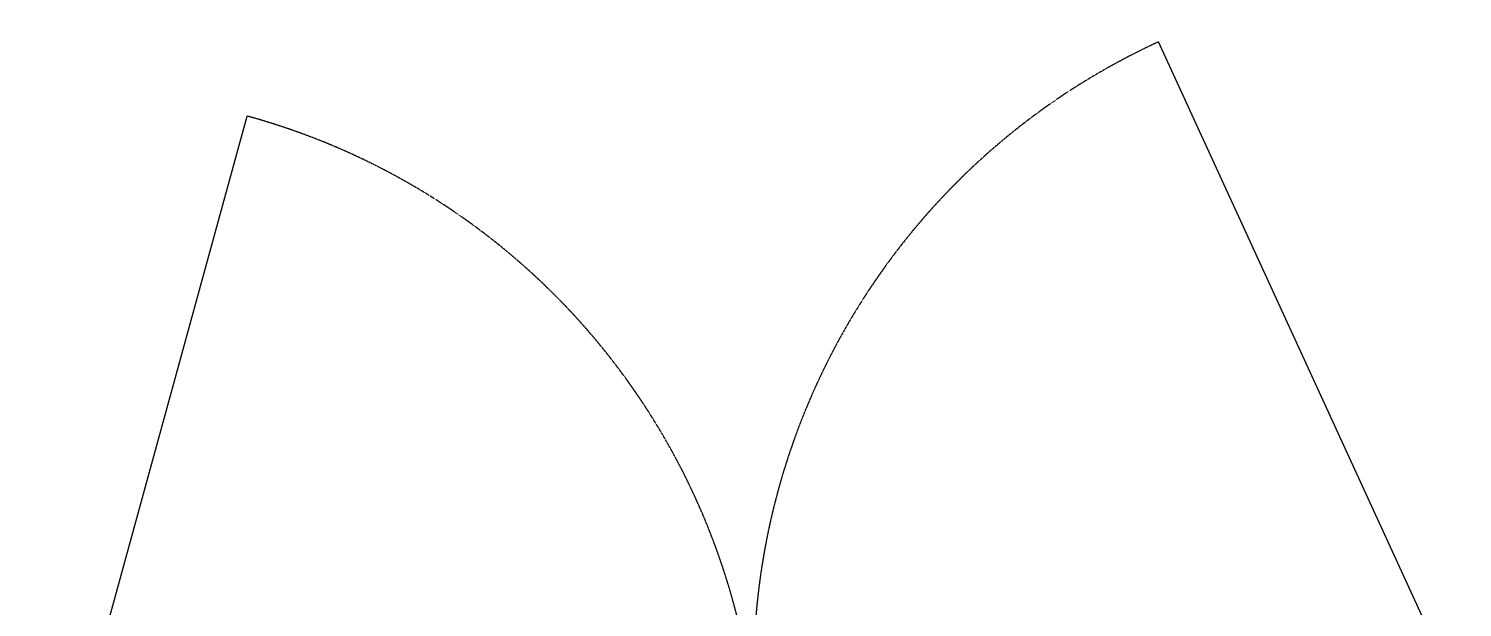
# Model space of a CAD drawing. Extents: x -599358 to 2865263, y -1062760 to 486533.
# Drawn here: x 227538 to 230014, y -688674 to -687675 of the extents above; entities that cross this region are included whole.
import ezdxf

# ---------------------------------------------------------------- set-up
doc = ezdxf.new("R2010")
doc.units = 0
doc.linetypes.add('DASH', pattern=[0.35, 0.25, -0.1])
doc.layers.add('A-LIN-V', color=9, linetype='Continuous')

# ---------------------------------------------------------------- blocks, each defined once
blk = doc.blocks.new('r5657')
at = {"layer": 'A-LIN-V'}
blk.add_line((-1775119.183872955, 580471.9859179973), (-1775111.436969425, 580222.1042493404), dxfattribs=at)
for points in [[(-1772720.336370887, 580546.3543374852), (-1773165.505129783, 581660.7261069944)], [(-1775119.18359357, 580471.9859266587), (-1774743.898281546, 581611.7931906974)], [(-1775119.183861057, 580471.9855341936), (-1772720.336219295, 580546.353958012)], [(-1772712.589508932, 580296.4740098799), (-1772720.336219295, 580546.353958012)]]:
    blk.add_lwpolyline(points, dxfattribs=at)
at = {"layer": 'A-LIN-V', "linetype": 'DASH'}
for centre, start, end in [((-1772720.336370887, 580546.3543374852), 111.775699478425, 181.7757178133247), ((-1775119.18359357, 580471.9859266587), 1.775681144806359, 71.77569947926422)]:
    blk.add_arc(centre, 1199.999860239681, start, end, dxfattribs=at)

msp = doc.modelspace()

# ---------------------------------------------------------------- block references
at = {"layer": 'A-LIN-V', "rotation": 2.880377552845224}
msp.add_blockref('r5657', (2029643.976021997, -1179520.485062275), dxfattribs=at)

doc.saveas('drawing.dxf')
